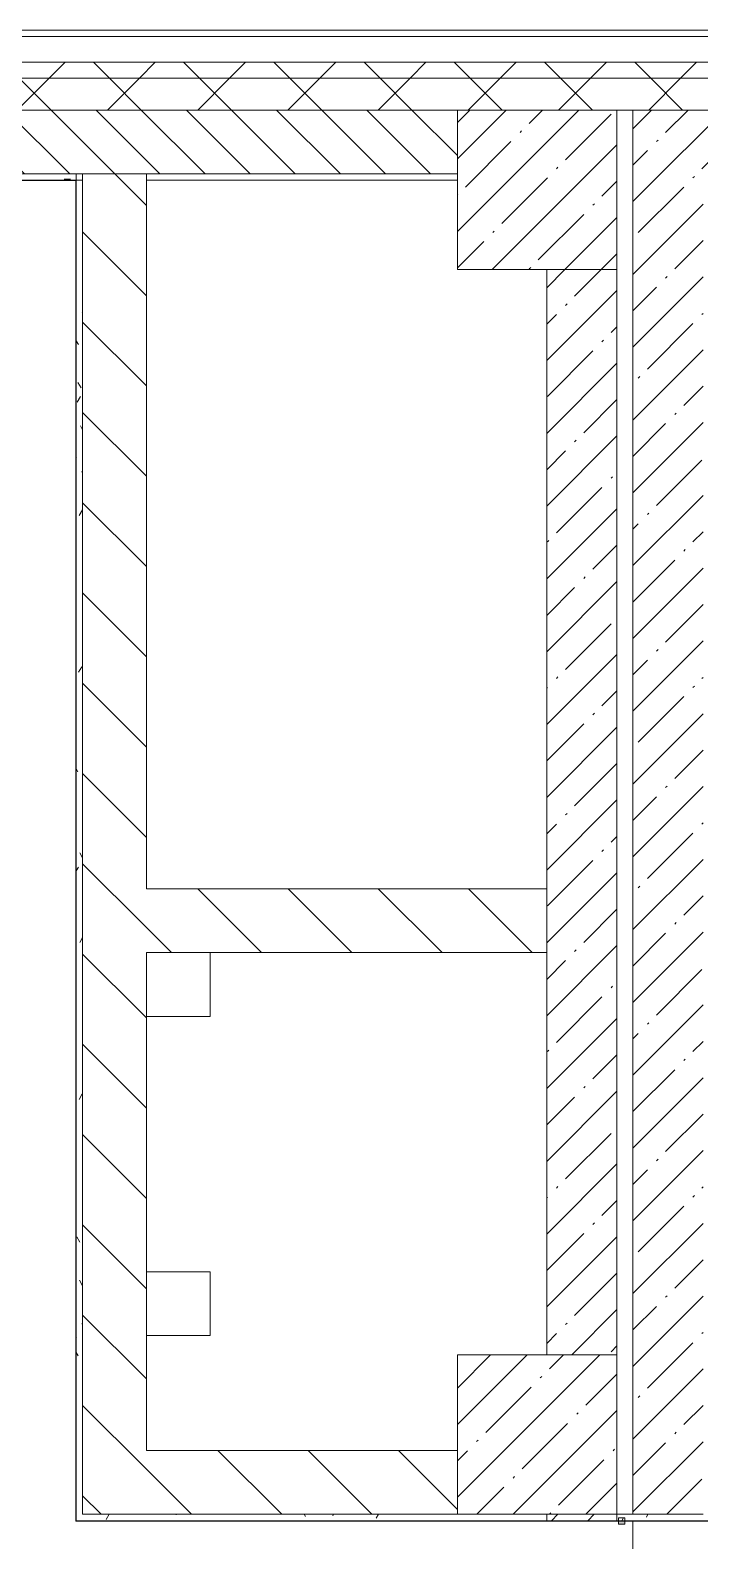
# Model space of a CAD drawing. Header units: millimetres. Extents: x -1113 to 415037, y -3642 to 354837.
# Drawn here: x 372088 to 374187, y 22617 to 27350 of the extents above; entities that cross this region are included whole.
import ezdxf

# ---------------------------------------------------------------- set-up
doc = ezdxf.new("R2010")
doc.units = ezdxf.units.MM
for name, color, linetype, lineweight in [('A-AREA-BNDY', 7, 'Continuous', 5), ('A-FLOR', 7, 'Continuous', 9), ('A-WALL', 7, 'Continuous', 5), ('I-WALL', 7, 'Continuous', 5), ('S-COLS', 7, 'Continuous', 9), ('S-COLS-1', 7, 'Continuous', 5)]:
    doc.layers.add(name, color=color, linetype=linetype, lineweight=lineweight)
doc.layers.add('A-AREA-PATT-3', color=7, linetype='Continuous', lineweight=5, true_color=0xe6fae8, transparency=1)
doc.layers.add('A-WALL-1', color=9, linetype='Continuous', lineweight=5, true_color=0x808080)
doc.layers.add('A-WALL-FNSH-1', color=9, linetype='Continuous', lineweight=5, true_color=0x808080)
pattern_1 = [(45, (289227.4, 1e-08), (-114.04925, 114.04925), []), (45, (289341.45, 1e-08), (-114.04925, 114.04925), [201.612, -40.322, 6.706, -33.617])]
pattern_2 = [(45, (289227.4, 1e-08), (-141.42136, 141.42136), []), (135, (289227.4, 1e-08), (-141.42136, -141.42136), [])]
pattern_3 = [(135, (289227.4, 1e-08), (-141.42136, -141.42136), [])]
pattern_4 = [(0, (289227.4, 1e-08), (243.84, 60.96), [20.117, -162.763, 20.117, -162.763, -975.36]), (0, (289227.4, 1e-08), (243.84, 60.96), [-365.76, 20.117, -345.643, 20.117, -162.763, -426.72]), (0, (289227.4, 1e-08), (243.84, 60.96), [-914.4, 20.117, -101.803, 20.117, -284.683]), (120, (289318.84, 30.48), (-174.71291, 180.691634), [20.117, -162.763, 20.117, -162.763, -975.36]), (120, (289318.84, 30.48), (-174.71291, 180.691634), [-365.76, 20.117, -345.643, 20.117, -162.763, -426.72]), (120, (289318.84, 30.48), (-174.71291, 180.691634), [-914.4, 20.117, -101.803, 20.117, -284.683]), (240, (289349.32, 152.4), (-69.12709, -241.651634), [20.117, -162.763, 20.117, -162.763, -975.36]), (240, (289349.32, 152.4), (-69.12709, -241.651634), [-365.76, 20.117, -345.643, 20.117, -162.763, -426.72]), (240, (289349.32, 152.4), (-69.12709, -241.651634), [-914.4, 20.117, -101.803, 20.117, -284.683])]

# ---------------------------------------------------------------- blocks, each defined once
blk = doc.blocks.new('BSC_Колонна _Прямоугольная - 500х500-23287078-Объем проектирования 3 этажа')
at = {"layer": 'S-COLS-1'}
h = blk.add_hatch(dxfattribs=at)
h.set_pattern_fill('FP_32', color=256, style=0, pattern_type=2)
h.set_pattern_definition([(45, (-84450, -22950), (-114.04925, 114.04925), []), (45, (-84335.95, -22950), (-114.04925, 114.04925), [201.613, -40.323, 6.706, -33.617])])
h.paths.add_polyline_path([(250, -250), (250, 250), (-250, 249.7), (-250, -250), (30, -250)])
for p, q in [((250, 250), (-250, 250)), ((-250, 250), (-250, -250)), ((250, -250), (250, 250)), ((-250, -250), (250, -250))]:
    blk.add_line(p, q, dxfattribs=at)

msp = doc.modelspace()

# ---------------------------------------------------------------- hatches: boundary and pattern name
at = {"layer": 'A-AREA-PATT-3'}
h = msp.add_hatch(color=256, dxfattribs=at)
h.paths.add_polyline_path([(357897.9, 11800), (358061.4, 11800), (358061.4, 11820), (358021.4, 11820), (358021.4, 11840), (358031.4, 11840), (358031.4, 11940), (357971.4, 11940), (357971.4, 11900), (357897.9, 11900), (357897.9, 11856.7)])
h.paths.add_polyline_path([(359421.4, 11800), (359451.4, 11800), (359451.4, 11840), (359461.4, 11840), (359461.4, 11800), (359516.9, 11800), (359516.4, 11900), (359461.4, 11900), (359461.4, 11940), (359411.4, 11940), (359411.4, 11840), (359421.4, 11840), (359421.4, 11820), (359371.4, 11820), (359371.4, 11800), (359411.4, 11800)])
h.paths.add_polyline_path([(372162.4, 15493), (373427.4, 15494.4), (373427.4, 15593), (373417.4, 15593), (373417.4, 15633), (368317.4, 15632.7), (368317.4, 15593), (368307.4, 15593), (368307.4, 15493), (372132.4, 15493)])
h.paths.add_polyline_path([(365002.1, 15493), (367807.4, 15494.6), (367807.4, 15593), (367797.4, 15593), (367797.4, 15633), (363277.4, 15632.4), (363277.4, 15593), (363267.4, 15593), (363267.4, 15493), (364611.3, 15493)])
h.paths.add_polyline_path([(363210.4, 15650), (363210.4, 15660), (363250.4, 15660), (363248.5, 18590), (363210.4, 18590), (363210.4, 18600), (363112.4, 18599.2), (363110.4, 15650)])
h.paths.add_polyline_path([(369572.4, 18607), (373417.4, 18607), (373417.4, 18647), (373427.4, 18647), (373427.4, 18747), (368307.4, 18745.4), (368307.4, 18647), (368317.4, 18647), (368317.4, 18607), (369562.4, 18607)])
h.paths.add_polyline_path([(367797.4, 18607), (367797.4, 18647), (367807.4, 18647), (367807.4, 18747), (363267.4, 18747), (363267.4, 18647), (363277.4, 18647), (363278.8, 18607), (367793.4, 18607)])
h.paths.add_polyline_path([(373957.9, 19120.5), (373957.9, 19131), (373937.9, 19131), (373937.9, 19120.5)])
h.paths.add_polyline_path([(373932, 22669), (373952, 22669), (373952, 22679.5), (373932, 22679.5)])
at = {"layer": 'A-WALL'}
h = msp.add_hatch(dxfattribs=at)
h.set_pattern_fill('FP_24', color=256, style=0, pattern_type=2)
h.set_pattern_definition(pattern_2)
h.paths.add_polyline_path([(382406.5, 27200), (382437.4, 27200), (382437.4, 27250), (369577.4, 27250), (369577.4, 27200), (382387.4, 27200)])
h.paths.add_polyline_path([(363288.4, 27200), (363477.4, 27200), (363477.4, 27250), (362137.4, 27250), (362137.4, 27200), (363287.4, 27200)])
h.paths.add_polyline_path([(365577.4, 27200), (366477.4, 27200), (366477.4, 27250), (365577.4, 27250), (365577.4, 27210)])
h.paths.add_polyline_path([(359563.2, 27200), (360037.4, 27200), (360037.4, 27250), (358837.4, 27250), (358837.4, 27200), (359537.4, 27200)])
h.paths.add_polyline_path([(355747, 27200), (356337.4, 27200), (356337.4, 27250), (355747, 27250), (355747, 27243.1)])
h = msp.add_hatch(dxfattribs=at)
h.set_pattern_fill('FP_24', color=256, style=0, pattern_type=2)
h.set_pattern_definition(pattern_2)
h.paths.add_polyline_path([(375879.8, 27100), (382387.4, 27100), (382387.4, 27200), (369577.4, 27200), (369577.4, 27100), (373977.4, 27100)])
h.paths.add_polyline_path([(359537.4, 27100), (360037.4, 27100), (360037.4, 27200), (358837.4, 27200), (358837.4, 27100), (359019.3, 27100)])
h.paths.add_polyline_path([(355987.4, 27100), (356337.4, 27100), (356337.4, 27200), (355747, 27200), (355747, 27100), (355756, 27100)])
h.paths.add_polyline_path([(362137.4, 27100), (363477.4, 27100), (363477.4, 27200), (362137.4, 27200), (362137.4, 27140)])
h.paths.add_polyline_path([(365577.4, 27100), (366477.4, 27100), (366477.4, 27200), (365577.4, 27200), (365577.4, 27129.4)])
h = msp.add_hatch(dxfattribs=at)
h.set_pattern_fill('FP_2', color=256, style=0, pattern_type=2)
h.set_pattern_definition([(135, (289227.4, 1e-08), (-70.71068, -70.71068), [])])
h.paths.add_polyline_path([(370377.4, 26900), (373427.4, 26900), (373427.4, 27100), (370377.4, 27100), (370377.4, 27003.2)])
h.paths.add_polyline_path([(369877.4, 26900), (369877.4, 27100), (369577.4, 27100), (369577.4, 26900)])
h.paths.add_polyline_path([(365977.4, 26900), (365977.4, 27100), (365577.4, 27100), (365577.4, 26900), (365817.9, 26900)])
h.paths.add_polyline_path([(363267.4, 26900), (363477.4, 26900), (363477.4, 27100), (363267.4, 27100)])
h.paths.add_polyline_path([(362624.7, 26900), (362767.4, 26900), (362767.4, 27100), (362137.4, 27100), (362137.4, 26900), (362623.8, 26900)])
h.paths.add_polyline_path([(359019.3, 26900), (359537.4, 26900), (359537.4, 27100), (358837.4, 27100), (358837.4, 26900)])
h.paths.add_polyline_path([(356006.5, 26900), (356337.4, 26900), (356337.4, 27100), (355987.4, 27100), (355987.4, 26900)])
at = {"layer": 'I-WALL'}
h = msp.add_hatch(dxfattribs=at)
h.set_pattern_fill('FP_1', color=256, style=0, pattern_type=2)
h.set_pattern_definition(pattern_1)
h.paths.add_polyline_path([(377239.5, 26850), (378367.4, 26850), (378387.4, 27100), (373977.4, 27100), (373977.4, 26850), (376967.6, 26850)])
h = msp.add_hatch(dxfattribs=at)
h.set_pattern_fill('FP_191', color=256, style=0, pattern_type=2)
h.set_pattern_definition(pattern_4)
h.paths.add_polyline_path([(372233.5, 26880), (372252.5, 26900), (370397.4, 26900), (370398.4, 26880), (372232.5, 26880)])
h = msp.add_hatch(dxfattribs=at)
h.set_pattern_fill('FP_191', color=256, style=0, pattern_type=2)
h.set_pattern_definition(pattern_4)
h.paths.add_polyline_path([(372252.5, 22680), (372252.5, 26900), (372232.5, 26876.3), (372232.5, 22680)])
h = msp.add_hatch(dxfattribs=at)
h.set_pattern_fill('FP_23', color=256, style=0, pattern_type=2)
h.set_pattern_definition(pattern_3)
h.paths.add_polyline_path([(372252.5, 24259.9), (372452.5, 24259.9), (372452.5, 26900), (372252.5, 26900), (372252.5, 24283.5)])
h = msp.add_hatch(dxfattribs=at)
h.set_pattern_fill('FP_1', color=256, style=0, pattern_type=2)
h.set_pattern_definition(pattern_1)
h.paths.add_polyline_path([(374197.4, 22700), (374197.4, 26850), (373977.4, 26850), (373977.4, 22700)])
h = msp.add_hatch(dxfattribs=at)
h.set_pattern_fill('FP_1', color=256, style=0, pattern_type=2)
h.set_pattern_definition(pattern_1)
h.paths.add_polyline_path([(373927.4, 22680), (373927.4, 22700), (373707.4, 22700), (373707.4, 22680)])
h.paths.add_polyline_path([(373735.6, 23200), (373927.4, 23200), (373927.4, 26600), (373707.4, 26600), (373707.4, 23200)])
h = msp.add_hatch(dxfattribs=at)
h.set_pattern_fill('FP_23', color=256, style=0, pattern_type=2)
h.set_pattern_definition(pattern_3)
h.paths.add_polyline_path([(372452.5, 24460), (373707.4, 24460), (373707.4, 24660), (372452.5, 24660)])
h = msp.add_hatch(dxfattribs=at)
h.set_pattern_fill('FP_23', color=256, style=0, pattern_type=2)
h.set_pattern_definition(pattern_3)
h.paths.add_polyline_path([(372452.5, 22700), (372452.5, 24259.9), (372252.5, 24259.9), (372252.5, 22700)])
h = msp.add_hatch(dxfattribs=at)
h.set_pattern_fill('FP_23', color=256, style=0, pattern_type=2)
h.set_pattern_definition(pattern_3)
h.paths.add_polyline_path([(373407.4, 22700), (373427.4, 22700), (373427.4, 22900), (372452.5, 22900), (372452.5, 22700), (372779.3, 22700)])
h = msp.add_hatch(dxfattribs=at)
h.set_pattern_fill('FP_191', color=256, style=0, pattern_type=2)
h.set_pattern_definition(pattern_4)
h.paths.add_polyline_path([(372252.6, 22680), (373707.4, 22680), (373707.4, 22700), (372252.5, 22700), (372252.5, 22680)])
h.paths.add_polyline_path([(374197.4, 22680), (374197.4, 22700), (373927.4, 22700), (373927.4, 22680), (374196.8, 22680)])
at = {"layer": 'S-COLS-1'}
h = msp.add_hatch(dxfattribs=at)
h.set_pattern_fill('FP_1', color=256, style=0, pattern_type=2)
h.set_pattern_definition(pattern_1)
h.paths.add_polyline_path([(373704.3, 26600), (373927.4, 26600), (373927.4, 27100), (373427.4, 27100), (373427.4, 26600)])

# ---------------------------------------------------------------- linework, layer by layer
at = {"layer": 'A-AREA-BNDY', "flags": 128}
msp.add_lwpolyline([(374218.4, 22679), (372231.5, 22679), (372231.5, 26879), (370398.4, 26879), (370398.4, 26579), (369856.4, 26579), (369856.4, 26879), (366498.4, 26879), (366498.4, 26579), (365956.4, 26579), (365956.4, 26879), (363288.4, 26879), (363288.4, 26579), (362746.4, 26579), (362746.4, 26879), (360058.4, 26879)], dxfattribs=at)
at = {"layer": 'A-FLOR'}
for p, q in [((373927.4, 27100), (373977.4, 27100)), ((372232.5, 26879), (372232.5, 22680)), ((372652.5, 24459.9), (372452.5, 24459.9)), ((372652.5, 24259.9), (372652.5, 24459.9)), ((372452.5, 24259.9), (372652.5, 24259.9)), ((372652.5, 23459.9), (372452.5, 23459.9)), ((372652.5, 23259.9), (372652.5, 23459.9)), ((372452.5, 23259.9), (372652.5, 23259.9)), ((372232.5, 22680), (373932, 22680)), ((373952, 22680), (374217.4, 22680)), ((373977.4, 19120), (373977.4, 22680))]:
    msp.add_line(p, q, dxfattribs=at)
at = {"layer": 'A-WALL'}
for p, q in [((382517.4, 27330), (369577.4, 27330)), ((382437.4, 27250), (369577.4, 27250)), ((382387.4, 27200), (369577.4, 27200)), ((373427.4, 26900), (373427.4, 27100)), ((372252.5, 26900), (370377.4, 26900)), ((372232.5, 26900), (372232.5, 22679)), ((372232.5, 26879), (372231.5, 26879)), ((373707.4, 22700), (373707.4, 22680)), ((373927.4, 22700), (373927.4, 22680))]:
    msp.add_line(p, q, dxfattribs=at)
at = {"layer": 'A-WALL-1'}
for p, q in [((382287.4, 27100), (369577.4, 27100)), ((373977.4, 27100), (373977.4, 22700)), ((378387.4, 27100), (373977.4, 27100)), ((372252.5, 26900), (373427.4, 26900)), ((372252.5, 26900), (372252.5, 22700)), ((372452.5, 24660), (372452.5, 26900)), ((370397.4, 26880), (372252.5, 26880)), ((373927.4, 26600), (373707.4, 26600)), ((373707.4, 26600), (373707.4, 23200)), ((373927.4, 23200), (373927.4, 26600)), ((373707.4, 24660), (372452.5, 24660)), ((372452.5, 24460), (373707.4, 24460)), ((372452.5, 22900), (372452.5, 24460)), ((373427.4, 22900), (372452.5, 22900)), ((372252.5, 22700), (373427.4, 22700)), ((374197.4, 22700), (373927.4, 22700)), ((373932, 22680), (373952, 22680))]:
    msp.add_line(p, q, dxfattribs=at)
at = {"layer": 'A-WALL-FNSH-1'}
for p, q in [((382537.4, 27350), (369577.4, 27350)), ((370398.4, 26879), (372231.5, 26879)), ((372231.5, 26879), (372231.5, 22679)), ((372231.5, 22679), (374218.4, 22679)), ((373952, 22689), (373932, 22689)), ((373932, 22689), (373932, 22669)), ((373952, 22669), (373952, 22689)), ((373932, 22669), (373952, 22669))]:
    msp.add_line(p, q, dxfattribs=at)
at = {"layer": 'I-WALL'}
msp.add_line((373427.4, 26880), (372452.5, 26880), dxfattribs=at)
at = {"layer": 'S-COLS'}
msp.add_line((373427.4, 27100), (373427.4, 26900), dxfattribs=at)
at = {"layer": 'S-COLS-1'}
for p, q in [((373927.4, 27100), (373427.4, 27100)), ((373927.4, 26600), (373927.4, 27100)), ((373427.4, 26900), (373427.4, 26600)), ((373427.4, 26600), (373927.4, 26600))]:
    msp.add_line(p, q, dxfattribs=at)

# ---------------------------------------------------------------- block references
at = {"layer": 'S-COLS'}
msp.add_blockref('BSC_Колонна _Прямоугольная - 500х500-23287078-Объем проектирования 3 этажа', (373677.4, 22950), dxfattribs=at)

doc.saveas('drawing.dxf')
